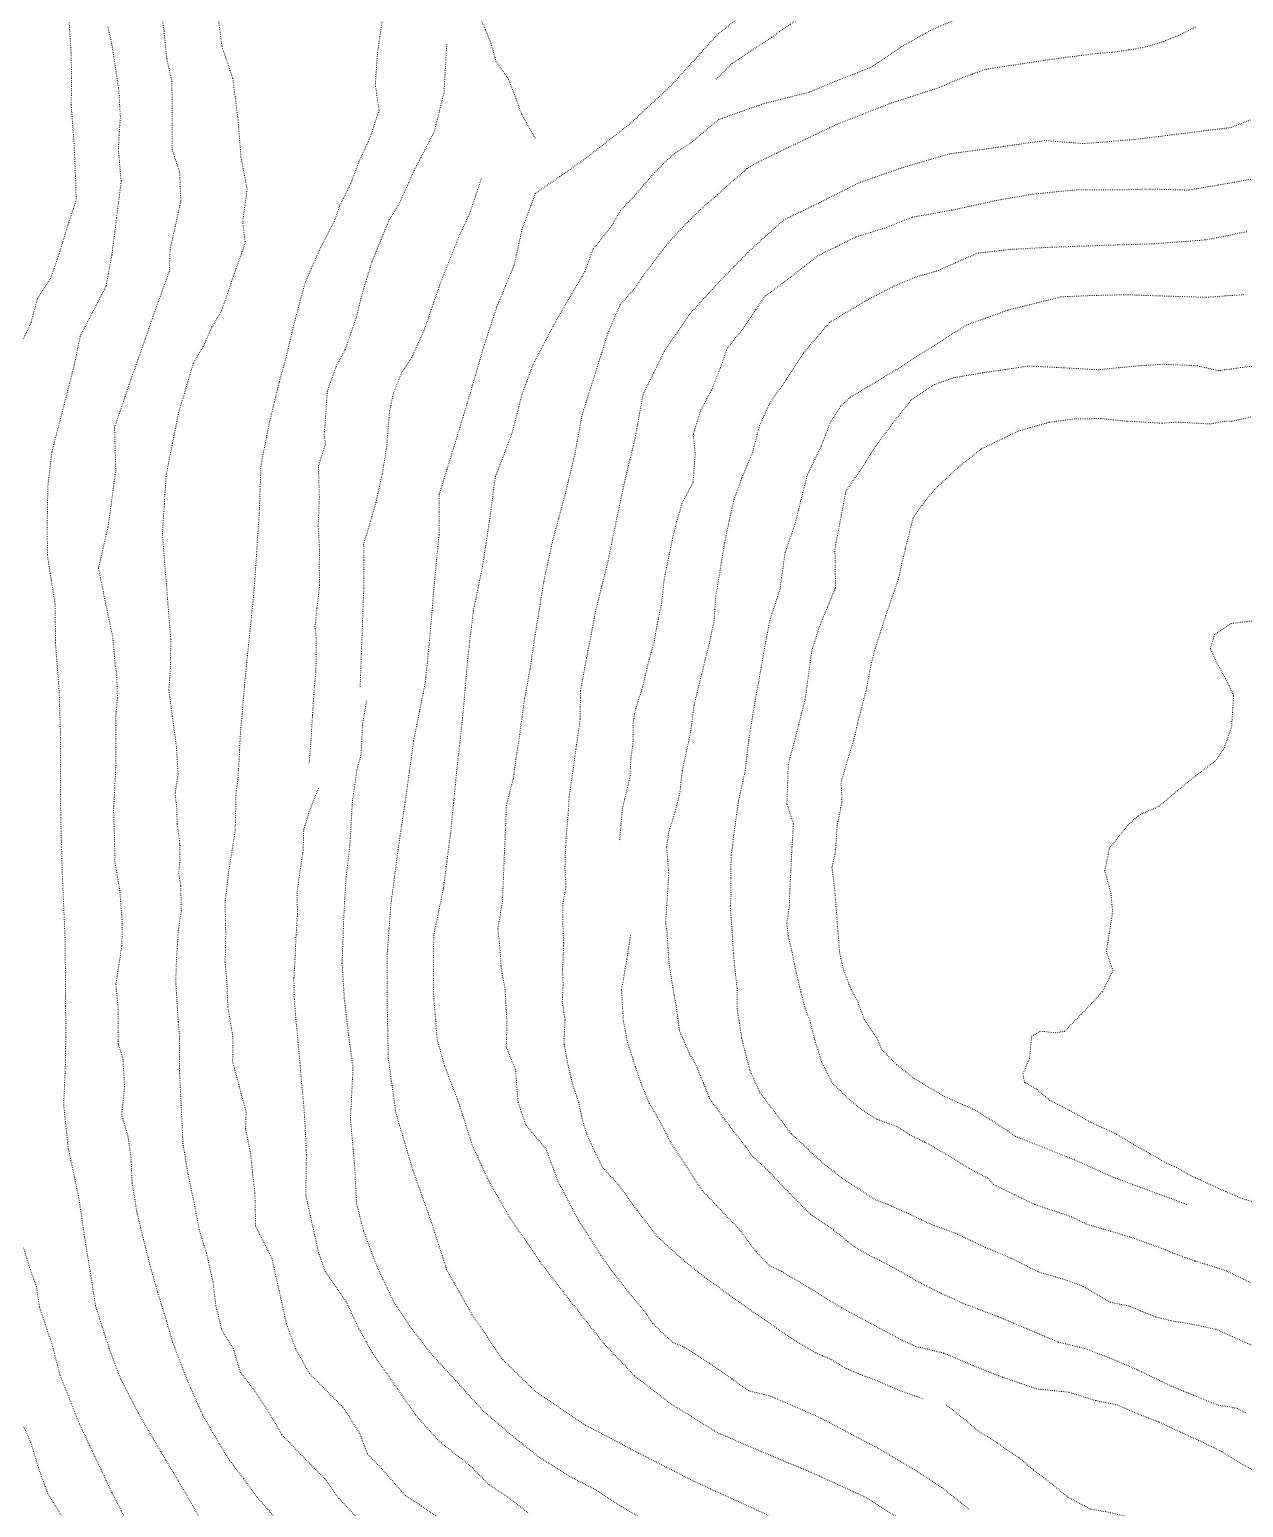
# Model space of a CAD drawing. Extents: x 682410 to 689460, y 7661803 to 7669124.
# Drawn here: x 685773.6 to 686009.6, y 7666321.9 to 7666609.2 of the extents above; entities that cross this region are included whole.
import ezdxf

# ---------------------------------------------------------------- set-up
doc = ezdxf.new("R2010")
doc.units = 0
doc.header["$MEASUREMENT"] = 0
doc.linetypes.add('DOT', pattern=[0.25, 0, -0.25])
doc.layers.add('02 TOE_Line', color=1, linetype='DOT', lineweight=20)

msp = doc.modelspace()

# ---------------------------------------------------------------- linework, layer by layer
at = {"layer": '02 TOE_Line'}
for points in [[(685938.4, 7666630.4, 3965.09), (685937, 7666625.86, 3964.97), (685934.62, 7666622.26, 3964.75), (685932.25, 7666618.83, 3964.42), (685929.26, 7666615.68, 3964.24), (685925.43, 7666612.81, 3963.98), (685921.46, 7666610.2, 3963.77), (685917.88, 7666607.74, 3963.43), (685914.04, 7666605.24, 3963.1), (685910.17, 7666602.6, 3962.72), (685906.97, 7666599.45, 3962.45)], [(685820.93, 7666320.39, 4010.46), (685817.77, 7666324, 4010.4), (685815.17, 7666327.55, 4010.49), (685812.47, 7666331.07, 4010.52), (685809.56, 7666335.85, 4010.58), (685807.25, 7666339.9, 4010.58), (685804.9, 7666345.15, 4010.75), (685803.19, 7666349.36, 4010.56), (685801.4, 7666354.06, 4010.55), (685800.21, 7666358.24, 4010.56), (685798.48, 7666363.79, 4010.68), (685797.27, 7666368.08, 4010.57), (685795.75, 7666373.99, 4010.54), (685794.46, 7666379.33, 4010.65), (685793.54, 7666385, 4010.65), (685793.33, 7666389.86, 4010.42), (685792.73, 7666394.14, 4010.38), (685791.52, 7666398.19, 4010.5), (685792.07, 7666403.72, 4010.49), (685791.74, 7666409.27, 4010.49), (685790.82, 7666412.09, 4010.52), (685790.83, 7666418.65, 4010.35), (685790.39, 7666423.63, 4010.37), (685791.54, 7666431.13, 4010.39), (685791.63, 7666435.47, 4010.41), (685791.15, 7666441.84, 4010.44), (685790.17, 7666447.55, 4010.47), (685790.13, 7666451.79, 4010.49), (685789.93, 7666457.36, 4010.51), (685790.33, 7666465.05, 4010.55), (685790.38, 7666469.68, 4010.57), (685790.35, 7666475.59, 4010.55), (685790.68, 7666479.37, 4010.54), (685790.52, 7666484.3, 4010.51), (685790.26, 7666485.51, 4010.51), (685789.78, 7666491.09, 4010.48), (685788.41, 7666497.54, 4010.45), (685786.99, 7666504.52, 4010.41), (685788.86, 7666512.59, 4010.37), (685789.35, 7666516.1, 4010.35), (685790.36, 7666523.5, 4010.38), (685790.12, 7666531.88, 4010.44), (685793.37, 7666541.41, 4010.51), (685796.09, 7666549.07, 4010.57), (685798.61, 7666556.28, 4010.59), (685800.78, 7666562.23, 4010.59), (685800.92, 7666566.43, 4010.59), (685803.01, 7666575.88, 4010.58), (685802.78, 7666581.52, 4010.58), (685801.29, 7666585.95, 4010.57), (685801.35, 7666593.11, 4010.62), (685801.25, 7666599.18, 4010.66), (685800.27, 7666603.53, 4010.7), (685799.75, 7666608.91, 4010.74), (685798.78, 7666615.61, 4010.8)], [(685914.66, 7666614.13, 3963.35), (685907.28, 7666608.21, 3962.84), (685902.85, 7666603.32, 3962.39), (685898.42, 7666598.43, 3961.93), (685894.34, 7666594.63, 3961.36), (685890.25, 7666590.84, 3960.79), (685885.8, 7666587.37, 3960.55), (685881.34, 7666583.9, 3960.3), (685876.64, 7666580.63, 3960.42), (685871.93, 7666577.36, 3960.55), (685869.35, 7666570.4, 3961.53), (685867.81, 7666563.41, 3960.94), (685866.12, 7666559.36, 3960.67), (685864.43, 7666555.3, 3960.41), (685863.05, 7666551.05, 3960.25), (685861.67, 7666546.81, 3960.08), (685860.49, 7666542.69, 3960.07), (685859.3, 7666538.58, 3960.05), (685857.77, 7666533.57, 3960.01), (685856.24, 7666528.56, 3959.96), (685854.74, 7666523.68, 3959.97), (685853.23, 7666518.81, 3959.97), (685853.2, 7666510.88, 3960.02), (685852.74, 7666506.18, 3959.99), (685852.29, 7666501.48, 3959.95), (685851.89, 7666496.68, 3959.96), (685851.49, 7666491.89, 3959.96), (685851.01, 7666487.07, 3960.03), (685850.53, 7666482.25, 3960.09), (685849.39, 7666476.57, 3960.11), (685848.25, 7666470.9, 3960.14), (685847.54, 7666465.65, 3960.1), (685846.82, 7666460.39, 3960.07), (685846.03, 7666455.09, 3959.99), (685845.23, 7666449.78, 3959.9), (685844.55, 7666444.55, 3959.89), (685843.86, 7666439.32, 3959.89), (685843.51, 7666434.56, 3959.87), (685843.15, 7666429.8, 3959.86), (685843.13, 7666424.86, 3959.84), (685843.12, 7666419.91, 3959.82), (685843.23, 7666414.56, 3959.85), (685843.34, 7666409.21, 3959.88), (685844.07, 7666403.92, 3959.86), (685844.81, 7666398.64, 3959.83), (685846.47, 7666393.05, 3959.85), (685848.13, 7666387.47, 3959.88), (685849.98, 7666382.28, 3959.84), (685851.82, 7666377.09, 3959.81), (685853.25, 7666372.62, 3959.94), (685854.68, 7666368.15, 3960.07), (685857.15, 7666363.79, 3959.96), (685859.61, 7666359.44, 3959.86), (685862.61, 7666355.01, 3960.03), (685865.62, 7666350.59, 3960.21), (685868.92, 7666347.42, 3960.17), (685872.22, 7666344.25, 3960.14), (685876.78, 7666341.18, 3960.05), (685881.33, 7666338.11, 3959.95), (685886.67, 7666335.3, 3960.01), (685892.01, 7666332.49, 3960.07), (685897.38, 7666329.75, 3960.1), (685902.76, 7666327.01, 3960.13), (685907.55, 7666324.82, 3960.15), (685912.34, 7666322.64, 3960.18), (685917.41, 7666320.3, 3960.02)], [(685871.88, 7666588.08, 3960.46), (685869.25, 7666592.81, 3964.13), (685868.01, 7666596.22, 3966.75), (685866.7, 7666599.53, 3969.31), (685864.3, 7666603.03, 3972.04), (685863.33, 7666606.47, 3974.68), (685862.22, 7666609.21, 3976.79), (685860.29, 7666613.54, 3980.15)], [(685772.41, 7666549.07, 4029.77), (685773.91, 7666552.36, 4029.76), (685775.14, 7666556.97, 4029.75), (685777.65, 7666560.77, 4029.74), (685779.36, 7666565.65, 4029.73), (685781.21, 7666571.73, 4029.71), (685782.67, 7666576.03, 4029.7), (685782.52, 7666580.73, 4029.69), (685782.26, 7666587.04, 4029.66), (685781.68, 7666594.59, 4029.93), (685781.78, 7666598.94, 4030.03), (685781.68, 7666604.65, 4030.18), (685781.22, 7666611.79, 4030.67)], [(685810.25, 7666611.76, 4000), (685810.99, 7666605.96, 3999.88), (685813.11, 7666599.74, 4000.27), (685814.15, 7666591.55, 4000.26), (685814.7, 7666584.33, 4000.14), (685815.9, 7666578.14, 4000.18), (685815.03, 7666571.9, 4000.22), (685815.53, 7666567.78, 4000.25), (685813.23, 7666561.27, 4000.3), (685810.92, 7666554.52, 4000.35), (685809.05, 7666551.41, 4000.36), (685807.54, 7666547.95, 4000.36), (685805.41, 7666544.26, 4000.37), (685804, 7666539.52, 4000.37), (685802.58, 7666534.78, 4000.32), (685801.38, 7666528.76, 4000.27), (685800.18, 7666522.74, 4000.22), (685799.8, 7666516.98, 4000.17), (685799.42, 7666511.23, 4000.12), (685799.96, 7666504.39, 4000.07), (685800.5, 7666497.55, 4000.07), (685801.05, 7666490.71, 4000.08), (685801, 7666485.48, 4000.08), (685800.68, 7666480.74, 4000.08), (685801.35, 7666475.73, 4000.12), (685802.15, 7666469.82, 4000.17), (685802.48, 7666464.49, 4000.2), (685801.91, 7666460.74, 4000.2), (685802.22, 7666457.74, 4000.19), (685802.3, 7666454.74, 4000.19), (685802.77, 7666451.34, 4000.18), (685802.85, 7666447.71, 4000.18), (685802.61, 7666445.26, 4000.17), (685802.99, 7666442.67, 4000.17), (685803.11, 7666437.91, 4000.16), (685802.51, 7666434.14, 4000.15), (685802.18, 7666428.86, 4000.15), (685802.02, 7666424.25, 4000.14), (685802.25, 7666420.29, 4000.11), (685802.52, 7666416.25, 4000.09), (685802.75, 7666413.56, 4000.07), (685802.74, 7666406.74, 4000.03), (685803.07, 7666400.1, 4000), (685803.42, 7666392.69, 4000.03), (685804.41, 7666386.69, 4000.09), (685805.67, 7666380.83, 4000.15), (685806.57, 7666375.89, 4000.2), (685808.01, 7666371.33, 4000.22), (685809.25, 7666365.75, 4000.2), (685809.82, 7666361.12, 4000.18), (685810.96, 7666356.43, 4000.16), (685813.18, 7666352.85, 4000.14), (685814.6, 7666348.14, 4000.12), (685817.21, 7666344.83, 4000.1), (685820.31, 7666340.1, 4000.08), (685822.66, 7666336.04, 4000.06), (685826.96, 7666331.56, 4000.04), (685831.06, 7666327.43, 4000.01), (685833.73, 7666323.69, 4000), (685837.46, 7666319.69, 3999.99)], [(685842.36, 7666612.44, 3990.88), (685841.22, 7666604.34, 3990.9), (685840.82, 7666598.53, 3991.08), (685841.55, 7666593.48, 3991.16), (685839.78, 7666588.19, 3991.12), (685837.63, 7666583.54, 3991.09), (685836.02, 7666579.24, 3991.05), (685833.87, 7666574.94, 3991.02), (685832.81, 7666571.89, 3991), (685829.94, 7666566.34, 3990.96), (685827.15, 7666559.96, 3990.91), (685825.29, 7666553.06, 3991.34), (685823.32, 7666544.91, 3991.36), (685822.15, 7666540.73, 3991.37), (685822.15, 7666540.73, 3991.38), (685821.18, 7666536.75, 3991.13), (685820.21, 7666532.77, 3990.88), (685819.4, 7666528.71, 3990.87), (685818.6, 7666524.64, 3990.85), (685818.42, 7666519.89, 3990.71), (685818.24, 7666515.14, 3990.57), (685817.74, 7666507.52, 3990.57), (685817.23, 7666499.9, 3990.57), (685816.66, 7666494.27, 3990.49), (685816.08, 7666488.65, 3990.41), (685815.51, 7666483.03, 3990.33), (685815.03, 7666477.44, 3990.37), (685814.55, 7666471.84, 3990.42), (685814.31, 7666466.68, 3990.5), (685814.11, 7666463.43, 3990.45), (685813.74, 7666461.06, 3990.44), (685813.58, 7666453.48, 3990.39), (685812.29, 7666445.51, 3990.34), (685811.62, 7666439.63, 3990.31), (685811.73, 7666433.32, 3990.27), (685811.63, 7666427.91, 3990.24), (685811.98, 7666423.61, 3990.22), (685812.14, 7666419.14, 3990.19), (685813.12, 7666413.54, 3990.21), (685813.08, 7666408.59, 3990.22), (685814.26, 7666404.14, 3990.23), (685815.71, 7666398.77, 3990.24), (685815.58, 7666395.56, 3990.25), (685816.5, 7666391.18, 3990.25), (685817.01, 7666386.43, 3990.25), (685817.41, 7666383.05, 3990.25), (685817.54, 7666376.6, 3990.28), (685820.73, 7666370.29, 3990.31), (685822.15, 7666363.88, 3990.33), (685823.58, 7666357.47, 3990.38), (685825.39, 7666352.64, 3990.42), (685828.01, 7666347.97, 3990.46), (685834.58, 7666341.33, 3990.44), (685837.76, 7666336.37, 3990.51), (685839.29, 7666332.32, 3990.54), (685842.23, 7666329.27, 3990.6), (685844.76, 7666326.38, 3990.64), (685846.71, 7666324.2, 3990.67), (685849.81, 7666322.17, 3990.73), (685852.9, 7666320.11, 3990.78)], [(685957.12, 7666612.72, 3950.4), (685948.73, 7666609.02, 3950.37), (685942.99, 7666605.82, 3950.26), (685937.21, 7666601.88, 3950.02), (685931.09, 7666599.5, 3950.02), (685925.06, 7666597.01, 3950.01), (685916.28, 7666594.81, 3950.31), (685907.61, 7666591.76, 3950.28), (685901.96, 7666587.03, 3950.27), (685898.44, 7666584.71, 3950.3), (685895.09, 7666581.42, 3950.29), (685891.46, 7666577.17, 3949.91), (685888.49, 7666574.03, 3950.21), (685886.82, 7666571.12, 3950.27), (685883.17, 7666566.55, 3950.01), (685881.55, 7666562.17, 3950.18), (685878.74, 7666557.4, 3950.24), (685875.38, 7666551.57, 3950.11), (685871.53, 7666544.2, 3950.18), (685869.35, 7666538.37, 3950.18), (685867.36, 7666530.6, 3950.16), (685864.16, 7666522.33, 3950.18), (685863.59, 7666518.05, 3950.13), (685863.02, 7666513.76, 3950.09), (685862.34, 7666509.33, 3950.07), (685861.66, 7666504.9, 3950.04), (685860.77, 7666500.52, 3950.08), (685859.88, 7666496.15, 3950.11), (685859.33, 7666491.56, 3950.12), (685858.79, 7666486.98, 3950.12), (685858.28, 7666481.12, 3950.09), (685857.78, 7666475.27, 3950.06), (685857.19, 7666469.94, 3950.04), (685856.59, 7666464.61, 3950.03), (685856.03, 7666458.82, 3950.05), (685855.46, 7666453.03, 3950.08), (685854.75, 7666447.62, 3950.15), (685854.05, 7666442.21, 3950.22), (685853.11, 7666437.67, 3950.24), (685852.17, 7666433.13, 3950.25), (685852.14, 7666427.55, 3950.28), (685852.11, 7666421.97, 3950.3), (685852.47, 7666417.47, 3950.3), (685852.84, 7666412.97, 3950.31), (685854.28, 7666407.75, 3950.26), (685857.16, 7666400.25, 3950.06), (685859.69, 7666392.25, 3949.97), (685862.94, 7666385.25, 3949.9), (685866.97, 7666378.25, 3949.95), (685872.78, 7666369.75, 3949.89), (685878.75, 7666362, 3949.71), (685885.28, 7666353.75, 3950), (685891.22, 7666347.5, 3949.85), (685898.38, 7666342, 3950.08), (685907.25, 7666336.5, 3950.02), (685915.94, 7666332.75, 3950.06), (685925.53, 7666328.75, 3950.02), (685935.94, 7666324, 3950.07), (685945.5, 7666318, 3950.04)], [(685788.84, 7666609.72, 4020.19), (685789.57, 7666606.5, 4020.15), (685790.23, 7666602.18, 4020.11), (685790.9, 7666597.86, 4020.07), (685791.26, 7666592.29, 4020.02), (685791.04, 7666589.36, 4020), (685790.87, 7666585.85, 4019.96), (685791.41, 7666579.68, 4019.91), (685790.51, 7666572.52, 4019.84), (685789.6, 7666565.36, 4019.86), (685788.46, 7666559.31, 4019.88), (685783.43, 7666549.6, 4019.92), (685782.26, 7666543.84, 4019.98), (685777.92, 7666527.05, 4020.03), (685777.16, 7666520.49, 4020.05), (685777.03, 7666513.18, 4020.07), (685777.07, 7666506.98, 4020.06), (685777.82, 7666502.21, 4020.05), (685778.57, 7666497.43, 4020.04), (685778.64, 7666489.9, 4020.03), (685778.99, 7666485.36, 4020.03), (685779.34, 7666480.81, 4020.02), (685779.48, 7666476.59, 4020.01), (685779.62, 7666472.36, 4020.01), (685779.61, 7666464.7, 4020.03), (685779.63, 7666460.58, 4020.04), (685779.65, 7666456.46, 4020.04), (685779.81, 7666450.57, 4020.05), (685779.98, 7666444.67, 4020.07), (685780.25, 7666438.36, 4020.38), (685780.52, 7666432.05, 4020.34), (685780.56, 7666426.71, 4020.32), (685780.59, 7666421.38, 4020.29), (685780.63, 7666416.05, 4020.26), (685780.62, 7666411.94, 4020.24), (685780.55, 7666407.72, 4020.22), (685780.24, 7666400.14, 4020.18), (685780.67, 7666395.98, 4020.22), (685781.1, 7666391.82, 4020.26), (685782.12, 7666387.06, 4020.31), (685783.14, 7666382.3, 4020.35), (685784.31, 7666374.48, 4020.43), (685785.37, 7666367.79, 4020.5), (685786.43, 7666361.11, 4020.56), (685787.74, 7666357, 4020.63), (685789.05, 7666352.88, 4020.65), (685791.31, 7666346.9, 4020.66), (685794.73, 7666340.28, 4020.68), (685797.66, 7666335.25, 4020.7), (685800.12, 7666331.1, 4020.71), (685802.58, 7666326.96, 4020.69), (685804.88, 7666323, 4020.66), (685807.18, 7666319.05, 4020.63)], [(685956.21, 7666321.58, 3939.97), (685950.94, 7666325.82, 3940.16), (685945.64, 7666329.24, 3940.06), (685938.51, 7666333.48, 3939.95), (685935.98, 7666334.77, 3939.8), (685927.39, 7666339.3, 3940.29), (685920.97, 7666342.14, 3939.89), (685917.62, 7666343.57, 3940.01), (685913.39, 7666344.63, 3940.2), (685910.15, 7666346.93, 3940.11), (685905.8, 7666349.94, 3940.13), (685900.87, 7666353.11, 3940.15), (685898.65, 7666353.99, 3940.19), (685894.75, 7666357.67, 3940.21), (685893.49, 7666359.64, 3940), (685890.61, 7666363.07, 3939.82), (685886.74, 7666367.98, 3939.89), (685884.68, 7666370.92, 3939.96), (685880.27, 7666377.83, 3940.05), (685876.33, 7666385.33, 3940.12), (685874.04, 7666391.55, 3940.23), (685870.09, 7666396.26, 3940.26), (685868.57, 7666400.67, 3940.22), (685868.09, 7666406.97, 3940.47), (685866.28, 7666411.43, 3940.44), (685866.41, 7666416.29, 3940.18), (685866.05, 7666422.56, 3940.33), (685865.24, 7666427.22, 3940.37), (685865.18, 7666429.05, 3940.12), (685864.66, 7666434.41, 3940.3), (685865.53, 7666439.73, 3940.23), (685865.88, 7666448.22, 3940.19), (685866.13, 7666453.79, 3940.34), (685866.29, 7666458.36, 3940.32), (685867.66, 7666463.65, 3940.26), (685868.05, 7666466.57, 3940.22), (685868.9, 7666472.24, 3940.35), (685869.86, 7666479.3, 3940.27), (685870.91, 7666484.93, 3940.23), (685871.72, 7666490.54, 3940.28), (685872.67, 7666496.36, 3940.25), (685873.62, 7666502.18, 3940.23), (685875.19, 7666509.46, 3939.88), (685876.48, 7666514.26, 3939.92), (685877.77, 7666519.06, 3939.95), (685879.61, 7666526.67, 3940.17), (685880.94, 7666533.99, 3939.88), (685882.18, 7666537.98, 3939.91), (685883.43, 7666541.96, 3939.94), (685884.72, 7666546.06, 3939.97), (685886.01, 7666550.15, 3940), (685888.44, 7666555.74, 3940), (685891.44, 7666559.14, 3940.08), (685893.17, 7666561.75, 3940.06), (685895.29, 7666564.55, 3939.96), (685897.22, 7666567.07, 3939.9), (685899.26, 7666569.42, 3939.89), (685901.76, 7666571.98, 3939.88), (685904.03, 7666574.24, 3939.88), (685907.33, 7666577.11, 3939.87), (685909.05, 7666578.7, 3939.86), (685911.72, 7666580.94, 3939.86), (685913.08, 7666582.21, 3939.85), (685915.26, 7666583.47, 3939.84), (685918.89, 7666585.23, 3939.84), (685922.51, 7666586.98, 3939.89), (685926.55, 7666588.9, 3939.96), (685930.59, 7666590.81, 3940.02), (685935.71, 7666592.82, 3940.11), (685940.83, 7666594.83, 3940.19), (685945.48, 7666596.33, 3940.18), (685950.13, 7666597.83, 3940.13), (685954.89, 7666599.84, 3940.07), (685959.64, 7666601.53, 3940.02), (685965.89, 7666602.47, 3939.99), (685972.14, 7666603.4, 3940), (685976.32, 7666603.97, 3940.01), (685981.42, 7666604.62, 3940.02), (685984.09, 7666604.8, 3939.88), (685987.47, 7666605.29, 3939.85), (685990.88, 7666605.92, 3939.81), (685994.08, 7666606.9, 3939.83), (685997.03, 7666608.1, 3939.93), (686000.34, 7666609.76, 3940.08)], [(685827.97, 7666466.67, 3979.85), (685828.31, 7666470.95, 3979.77), (685828.62, 7666476.06, 3979.82), (685828.9, 7666480.62, 3979.81), (685829.28, 7666484.54, 3979.82), (685829.32, 7666491.01, 3979.82), (685829.08, 7666493.16, 3980.06), (685829.49, 7666496.9, 3980.23), (685829.99, 7666501.23, 3980.14), (685829.91, 7666504.82, 3980.35), (685829.99, 7666507.68, 3980.32), (685829.72, 7666512.9, 3981.04), (685829.94, 7666518.38, 3981.01), (685829.74, 7666524.39, 3981.03), (685831.12, 7666528.61, 3981.02), (685830.89, 7666530.38, 3981.02), (685831.49, 7666538.92, 3981.01), (685833.2, 7666543.72, 3981), (685834.95, 7666546.98, 3980.99), (685837.21, 7666553.49, 3980.98), (685838.17, 7666557.56, 3980.99), (685840.16, 7666564.09, 3981.03), (685841.4, 7666567.07, 3981.09), (685843.53, 7666572.29, 3981.01), (685845.42, 7666575.28, 3980.99), (685848.37, 7666581.81, 3980.79), (685852.26, 7666589.31, 3980.65), (685854.18, 7666597.02, 3980.76), (685854.44, 7666601.66, 3980.79), (685854.7, 7666606.3, 3980.82)], [(685947.34, 7666343.03, 3930.77), (685943.4, 7666344.42, 3930.74), (685941.04, 7666345.38, 3930.72), (685937.89, 7666346.77, 3930.7), (685935.11, 7666347.76, 3930.68), (685932.34, 7666348.94, 3930.66), (685929.42, 7666350.67, 3930.65), (685926.33, 7666352.01, 3930.62), (685922.39, 7666354.38, 3930.62), (685918.8, 7666356.8, 3930.44), (685914.3, 7666359.9, 3930.38), (685909.16, 7666363.56, 3930.29), (685904.83, 7666366.71, 3930.16), (685900.45, 7666370.18, 3930.13), (685895.63, 7666374.59, 3930.17), (685891.71, 7666379.68, 3930.24), (685888.06, 7666384.7, 3930.2), (685884.99, 7666388.02, 3930.38), (685883.5, 7666391.09, 3930.41), (685881.91, 7666394.49, 3930.38), (685881.04, 7666397.45, 3930.3), (685880.36, 7666400.7, 3930.4), (685879.21, 7666404.05, 3930.44), (685878.24, 7666408.09, 3930.56), (685877.5, 7666412, 3930.49), (685877.7, 7666416.69, 3930.51), (685877.16, 7666420.23, 3930.56), (685877.33, 7666423.5, 3930.54), (685877.2, 7666426.37, 3930.52), (685877.34, 7666428.74, 3930.53), (685877.44, 7666431.69, 3930.57), (685877.3, 7666434.77, 3930.72), (685877.25, 7666436.81, 3930.83), (685877.27, 7666439.31, 3930.97), (685877.87, 7666442.54, 3930.93), (685877.68, 7666446.11, 3930.9), (685877.76, 7666449.1, 3930.85), (685877.95, 7666452.83, 3930.75), (685878.27, 7666456.02, 3930.66), (685878.5, 7666460.05, 3930.55), (685879.22, 7666465.04, 3930.42), (685879.84, 7666469.51, 3930.43), (685880.66, 7666475.2, 3930.44), (685880.69, 7666480.69, 3930.48), (685881.89, 7666487.1, 3930.18), (685882.83, 7666491.93, 3930.15), (685883.77, 7666496.76, 3930.12), (685884.89, 7666501.2, 3930.07), (685886.01, 7666505.63, 3930.02), (685886.86, 7666509.77, 3929.87), (685887.7, 7666513.9, 3929.73), (685888.5, 7666517.63, 3929.68), (685889.3, 7666521.37, 3929.62), (685890.32, 7666525.64, 3929.55), (685891.35, 7666529.91, 3929.48), (685892.11, 7666534.11, 3929.56), (685892.86, 7666538.3, 3929.64), (685894.95, 7666542.51, 3929.58), (685897.03, 7666546.73, 3929.51), (685899.54, 7666550.37, 3929.48), (685902.04, 7666554.01, 3929.46), (685904.86, 7666557.1, 3929.43), (685907.68, 7666560.19, 3929.4), (685910.5, 7666563.08, 3929.41), (685913.31, 7666565.97, 3929.43), (685916.77, 7666569.09, 3929.44), (685920.23, 7666572.22, 3929.46), (685924.05, 7666574.06, 3929.5), (685927.87, 7666575.91, 3929.55), (685931.33, 7666577.66, 3929.54), (685934.78, 7666579.42, 3929.54), (685939.17, 7666580.94, 3929.62), (685943.55, 7666582.45, 3929.7), (685947.96, 7666583.75, 3929.74), (685952.38, 7666585.05, 3929.78), (685957.15, 7666585.69, 3929.64), (685961.93, 7666586.33, 3929.49), (685966.42, 7666586.99, 3929.41), (685970.91, 7666587.64, 3929.32), (685974.75, 7666587.34, 3929.36), (685978.59, 7666587.05, 3929.39), (685983.54, 7666587.45, 3929.38), (685988.5, 7666587.85, 3929.36), (685993.05, 7666588.42, 3929.31), (685997.6, 7666588.99, 3929.26), (686002.42, 7666589.59, 3929.28), (686007.24, 7666590.18, 3929.3), (686011.09, 7666591.73, 3929.36)], [(685837.87, 7666481.45, 3970.09), (685838.1, 7666487.87, 3970.12), (685838.34, 7666494.28, 3970.16), (685838.58, 7666500.69, 3970.2), (685838.59, 7666506.17, 3969.68), (685838.55, 7666509.14, 3969.68), (685840.93, 7666517.26, 3969.66), (685842.18, 7666522.97, 3969.68), (685843, 7666527.84, 3969.65), (685843.6, 7666535.07, 3969.63), (685844.33, 7666538.52, 3969.66), (685845.92, 7666542.45, 3969.62), (685847.91, 7666545.48, 3969.62), (685850.33, 7666550.79, 3969.61), (685851.9, 7666555.38, 3969.55), (685853.48, 7666559.97, 3969.48), (685855.29, 7666564.5, 3969.29), (685857.09, 7666569.03, 3969.1), (685859.29, 7666573.81, 3968.51), (685860.38, 7666577.09, 3968.22), (685861.47, 7666580.37, 3967.92)], [(686012.05, 7666580.29, 3920.29), (686004.65, 7666578.99, 3920.38), (685998.89, 7666578.01, 3920.34), (685991.44, 7666578.2, 3920.32), (685984.88, 7666578.04, 3920.35), (685977.47, 7666578.09, 3920.22), (685968.54, 7666577.22, 3920.21), (685961.22, 7666575.92, 3920.13), (685952.9, 7666574.1, 3920.19), (685945.09, 7666572.71, 3920.21), (685939.81, 7666570.61, 3920.13), (685934.23, 7666568.9, 3920.12), (685930.32, 7666566.94, 3920.22), (685926.87, 7666565.25, 3920.2), (685924.3, 7666563.23, 3920.19), (685919.9, 7666559.83, 3920.17), (685916.64, 7666557.44, 3920.15), (685914.75, 7666554.73, 3920.22), (685912.02, 7666550.73, 3920.3), (685909.21, 7666547.2, 3920.18), (685907.89, 7666543.42, 3920.33), (685906.17, 7666539.09, 3920.29), (685904.02, 7666535.08, 3920.15), (685902.64, 7666530.54, 3920.15), (685903.02, 7666526.73, 3920.34), (685902.59, 7666521.19, 3920.19), (685900.41, 7666517.05, 3920.23), (685899.44, 7666513.65, 3920.22), (685898.6, 7666510.29, 3920.11), (685897.8, 7666506.42, 3920.27), (685896.96, 7666502.2, 3920.26), (685896.48, 7666497.65, 3920.33), (685895.68, 7666493.95, 3920.5), (685895.03, 7666490.18, 3920.49), (685893.78, 7666485.73, 3920.44), (685892.77, 7666481.34, 3920.31), (685891.47, 7666477.29, 3920.36), (685891.18, 7666476.04, 3920.39), (685890.95, 7666474.69, 3920.39), (685890.96, 7666470.86, 3920.32), (685890.49, 7666467.42, 3920.3), (685890.33, 7666463.98, 3920.44), (685889.6, 7666460.88, 3920.61), (685888.87, 7666457.78, 3920.77), (685888.58, 7666454.6, 3920.8), (685888.3, 7666451.43, 3920.83)], [(686010.24, 7666569.9, 3910.32), (686002.14, 7666568.32, 3910.23), (685991.79, 7666567.55, 3910.23), (685981.98, 7666567.26, 3910.39), (685971.45, 7666566.87, 3910.55), (685964.38, 7666566.49, 3910.79), (685957.81, 7666565.74, 3910.95), (685950.32, 7666562.41, 3910.08), (685945.97, 7666561.13, 3910.05), (685941.71, 7666559.37, 3910.04), (685936.22, 7666556.51, 3910.04), (685929.15, 7666552.31, 3910.25), (685924.05, 7666546.33, 3910.24), (685920.76, 7666541.26, 3910.27), (685917.45, 7666536.48, 3910.33), (685915.52, 7666532.24, 3910.31), (685914.19, 7666527.09, 3910.35), (685912.03, 7666521.93, 3910.22), (685910.54, 7666517.85, 3910.18), (685909.6, 7666513.67, 3910.27), (685908.74, 7666509.42, 3910.24), (685908.07, 7666505.49, 3910.21), (685907, 7666498.96, 3910.26), (685906.69, 7666494.38, 3910.13), (685905.76, 7666489.94, 3910.08), (685904.06, 7666483.13, 3910.02), (685902.79, 7666477.88, 3910.04), (685902.11, 7666472.66, 3910.08), (685901.26, 7666468.62, 3909.84), (685900.46, 7666464.98, 3909.85), (685900.01, 7666460.72, 3909.86), (685898.96, 7666456.63, 3909.86), (685897.88, 7666453.28, 3909.87), (685897.45, 7666450.32, 3909.87), (685897.86, 7666445.17, 3909.88), (685897.56, 7666440.37, 3909.88), (685897.26, 7666435.57, 3909.89), (685897.53, 7666433.63, 3909.89), (685897.73, 7666430.56, 3909.89), (685897.92, 7666427.68, 3909.89), (685898.31, 7666425.13, 3909.89), (685898.9, 7666421.54, 3909.89), (685899.36, 7666419.12, 3909.9), (685899.95, 7666414.55, 3909.87), (685900.8, 7666412.65, 3909.86), (685901.99, 7666409.92, 3909.84), (685903.05, 7666408.17, 3909.82), (685904.61, 7666404.45, 3909.88), (685905.79, 7666401.48, 3909.87), (685908.76, 7666397.27, 3909.83), (685912.72, 7666392.19, 3910.01), (685914.33, 7666389.99, 3910), (685917, 7666387.58, 3909.98), (685921.41, 7666382.94, 3910.13), (685925.45, 7666378.89, 3909.81), (685929.89, 7666375.9, 3909.82), (685932.8, 7666373.53, 3909.83), (685933.87, 7666372.68, 3909.83), (685936.24, 7666371.23, 3909.82), (685938.87, 7666369.95, 3909.82), (685942.15, 7666368.22, 3909.81), (685946.65, 7666365.62, 3909.8), (685950.81, 7666363.55, 3909.79), (685955.19, 7666361.56, 3909.78), (685961.93, 7666359, 3909.95), (685967.64, 7666356.59, 3910.03), (685973.59, 7666354.07, 3910.28), (685978.94, 7666352.77, 3910.18), (685985.18, 7666350.33, 3910.21), (685989.09, 7666348.62, 3910.24), (685992.29, 7666347.08, 3910.25), (685995.63, 7666345.48, 3910.27), (686000.13, 7666343.64, 3910.27), (686004.72, 7666341.82, 3910.27), (686008.4, 7666341.2, 3910.24), (686010.25, 7666340.17, 3910.24)], [(686009.62, 7666557.69, 3900.41), (686005.98, 7666557.43, 3900.47), (686002.34, 7666557.17, 3900.53), (685992.97, 7666557.46, 3900.42), (685986.66, 7666557.67, 3900.61), (685979.62, 7666557.5, 3900.55), (685974.15, 7666557.26, 3900.77), (685963.77, 7666554.67, 3901.17), (685955.79, 7666551.8, 3900.99), (685947.56, 7666546.59, 3900.78), (685942.9, 7666543.58, 3900.66), (685933.12, 7666537.72, 3900.42), (685931.22, 7666535.94, 3900.36), (685929.2, 7666532.64, 3900.28), (685927.51, 7666528.22, 3900.29), (685924.83, 7666522.66, 3900.3), (685923.51, 7666517.54, 3900.31), (685922.4, 7666513.01, 3900.32), (685920.49, 7666507.61, 3900.33), (685919.48, 7666500.39, 3900.35), (685917.44, 7666494.11, 3900.36), (685916.31, 7666488, 3900.38), (685915.35, 7666482.42, 3900.39), (685914.51, 7666477.87, 3900.4), (685913.42, 7666471.14, 3900.41), (685912.72, 7666465.13, 3900.43), (685911.4, 7666459.12, 3899.79), (685910.52, 7666452.87, 3899.85), (685910.3, 7666450.68, 3899.68), (685909.99, 7666448.71, 3900.1), (685909.92, 7666444.31, 3899.84), (685909.97, 7666441.07, 3899.91), (685909.83, 7666438.76, 3899.99), (685910.17, 7666434.08, 3899.95), (685910.44, 7666429.7, 3899.95), (685910.78, 7666426.13, 3900.14), (685911.15, 7666422.81, 3900.29), (685911.14, 7666418.98, 3900.52), (685911.61, 7666416.04, 3900.47), (685912.03, 7666413.16, 3900.49), (685913.63, 7666406.92, 3900.73), (685915.6, 7666402.53, 3900.89), (685918.64, 7666398.56, 3900.9), (685921.68, 7666394.58, 3900.92), (685924.74, 7666391.73, 3900.91), (685927.81, 7666388.87, 3900.89), (685931.59, 7666385.94, 3900.94), (685934.52, 7666384.02, 3900.95), (685937.99, 7666381.75, 3900.96), (685940.5, 7666380.8, 3900.32), (685944.12, 7666379.19, 3900.17), (685948.83, 7666376.97, 3900.02), (685953.65, 7666375.21, 3900.11), (685959.45, 7666372.46, 3899.97), (685964.47, 7666370.37, 3900.08), (685969.65, 7666367.74, 3900.1), (685975.03, 7666366.17, 3899.8), (685978.5, 7666364.86, 3899.74), (685983.73, 7666361.8, 3899.88), (685987.26, 7666361.09, 3899.69), (685992.6, 7666358.94, 3899.91), (685995.58, 7666358.21, 3900.01), (685999.03, 7666357.64, 3899.68), (686004.23, 7666356.57, 3899.62), (686008.11, 7666354.84, 3899.84), (686011.72, 7666353.24, 3899.84)], [(686010.91, 7666365.63, 3889.79), (686006.34, 7666367.91, 3889.8), (686000.12, 7666369.85, 3889.81), (685995.53, 7666371.52, 3889.82), (685994.41, 7666372.02, 3889.82), (685987.82, 7666374.42, 3889.83), (685979.01, 7666377.02, 3889.85), (685976.2, 7666378.41, 3889.86), (685969.03, 7666380.82, 3889.87), (685965.13, 7666382.68, 3889.88), (685960.98, 7666384.72, 3889.88), (685960.15, 7666385.8, 3889.91), (685956.14, 7666387.88, 3890.12), (685952.92, 7666389.92, 3890.09), (685947.6, 7666392.98, 3890.16), (685944.67, 7666394.36, 3890.25), (685942.5, 7666395.86, 3890.08), (685938.34, 7666397.4, 3890.31), (685935.15, 7666399.39, 3890.29), (685932.49, 7666401.67, 3890.26), (685929.73, 7666404.34, 3890.36), (685927.56, 7666408.56, 3890.35), (685926.23, 7666412.96, 3890.41), (685925.42, 7666416.16, 3890.33), (685924.38, 7666418.96, 3890.35), (685923.53, 7666422.19, 3890.38), (685922.63, 7666425.97, 3890.31), (685921.77, 7666430.21, 3890.27), (685921.05, 7666433.01, 3890.21), (685920.81, 7666435.69, 3890.01), (685921.34, 7666438.82, 3889.97), (685921.38, 7666441.51, 3889.98), (685921.61, 7666445.68, 3890.25), (685921.83, 7666450.4, 3890.21), (685922.11, 7666454.84, 3890.55), (685920.84, 7666458.66, 3890.52), (685921.09, 7666466.32, 3890.51), (685922.43, 7666471.37, 3890.5), (685923.4, 7666475.13, 3890.49), (685924.36, 7666478.9, 3890.49), (685925.03, 7666483.71, 3890.48), (685925.69, 7666488.52, 3890.48), (685927.18, 7666493.19, 3890.47), (685928.73, 7666496.95, 3890.46), (685930.28, 7666500.71, 3890.46), (685930.23, 7666504.57, 3890.45), (685930.17, 7666508.42, 3890.45), (685931.12, 7666513.26, 3890.44), (685932.31, 7666519.5, 3890.43), (685936.15, 7666525.14, 3890.42), (685937.79, 7666527.81, 3890.42), (685941.36, 7666532.63, 3890.41), (685945.05, 7666537.27, 3890.4), (685949.58, 7666540.22, 3890.39), (685953.28, 7666541.55, 3890.39), (685959.55, 7666542.59, 3890.38), (685963.75, 7666543.2, 3890.37), (685967.95, 7666543.82, 3890.37), (685974.69, 7666543.46, 3890.36), (685981.43, 7666543.09, 3890.35), (685985.37, 7666543.48, 3890.34), (685989.31, 7666543.87, 3890.34), (685993.87, 7666544.16, 3890.33), (686000.66, 7666543.85, 3890.32), (686004.81, 7666542.9, 3890.61), (686008.99, 7666543.51, 3890.34), (686015.32, 7666544.17, 3890.36)], [(685998.57, 7666380.83, 3880.12), (685984.12, 7666386.17, 3880.02), (685976.79, 7666389.49, 3879.76), (685965.3, 7666394.04, 3879.82), (685963.8, 7666395.12, 3879.9), (685957.58, 7666399.09, 3879.79), (685951.15, 7666401.97, 3879.93), (685945.59, 7666405.3, 3879.98), (685942.14, 7666408.02, 3879.91), (685939.22, 7666410.98, 3879.94), (685938.43, 7666412.91, 3879.94), (685935.9, 7666416.71, 3879.94), (685934.56, 7666420.36, 3879.95), (685933.34, 7666422.57, 3879.95), (685931.9, 7666426.21, 3879.96), (685931.1, 7666429.66, 3879.96), (685930.76, 7666434.05, 3879.97), (685930.38, 7666438.73, 3879.97), (685930.09, 7666442.49, 3879.98), (685929.6, 7666446.4, 3879.98), (685930.28, 7666449.49, 3879.99), (685930.61, 7666454.52, 3879.99), (685931.55, 7666459.13, 3880), (685931.38, 7666462.98, 3880), (685934.01, 7666471.8, 3880.01), (685934.73, 7666475.03, 3880.05), (685936.22, 7666480.66, 3880.1), (685937.27, 7666486.13, 3880.15), (685938, 7666488.97, 3880.18), (685939.74, 7666494.28, 3880.23), (685940.83, 7666497.56, 3880.26), (685942.48, 7666502.29, 3880.3), (685943.86, 7666508.28, 3880.36), (685945.39, 7666514.35, 3880.42), (685947.11, 7666516.76, 3880.44), (685949.56, 7666519.83, 3880.48), (685952.14, 7666522.22, 3880.51), (685954.65, 7666524.53, 3880.54), (685958.63, 7666527.7, 3880.59), (685965.87, 7666531.18, 3880.66), (685971.83, 7666532.87, 3880.59), (685976.81, 7666533.55, 3880.54), (685981.86, 7666533.59, 3880.48), (685986.95, 7666533.09, 3880.43), (685993.82, 7666532.7, 3880.35), (685996.91, 7666532.91, 3880.32), (686003.04, 7666532.54, 3880.25), (686005.84, 7666533.06, 3880.22), (686007.5, 7666533.11, 3880.2), (686010.95, 7666533.87, 3880.21)], [(686013.6, 7666380.72, 3878.78), (686009.47, 7666381.94, 3878.7), (686006.12, 7666383.32, 3878.53), (686002.55, 7666384.97, 3878.26), (685999.07, 7666386.55, 3877.97), (685996.61, 7666388.01, 3877.75), (685994.62, 7666388.87, 3877.8), (685991.38, 7666390.7, 3877.2), (685988.56, 7666392.3, 3877), (685984.59, 7666394.66, 3876.55), (685980.16, 7666396.68, 3875.99), (685975.7, 7666399.16, 3875.82), (685971.95, 7666401.06, 3875.33), (685969.39, 7666403.22, 3875.31), (685967.04, 7666404.56, 3875.17), (685966.73, 7666406.28, 3874.92), (685968, 7666409.13, 3874.74), (685968.42, 7666413.53, 3874.85), (685970.19, 7666414.52, 3874.99), (685973.02, 7666414.17, 3875.04), (685974.81, 7666414.48, 3875.24), (685978.09, 7666417.84, 3875.27), (685980.15, 7666420.02, 3875.38), (685982.21, 7666422.21, 3875.48), (685984.22, 7666426.3, 3875.42), (685982.95, 7666429.98, 3875.25), (685983.78, 7666435.28, 3875.01), (685984.15, 7666437.7, 3875.09), (685983.86, 7666441.23, 3874.51), (685982.65, 7666445.71, 3874.27), (685983.54, 7666450.08, 3874.24), (685987.19, 7666454.63, 3874.6), (685989.22, 7666456.46, 3874.23), (685993.18, 7666458.23, 3874.38), (685996.73, 7666461.24, 3874.11), (686000.33, 7666464.17, 3873.9), (686004.13, 7666467.02, 3873.93), (686005.75, 7666469.29, 3873.54), (686007.29, 7666473.6, 3872.91), (686007.49, 7666476.69, 3872.68), (686007.69, 7666479.78, 3872.46), (686006.11, 7666483.07, 3872.24), (686004.45, 7666486.05, 3871.86), (686003.16, 7666488.85, 3871.74), (686003.95, 7666491.56, 3871.4), (686007.28, 7666493.79, 3871.14), (686012.89, 7666494.42, 3870.96)], [(685893.93, 7666319.01, 3970.04), (685888.59, 7666322.14, 3970.2), (685883.58, 7666325.39, 3970.21), (685878.94, 7666327.79, 3970.04), (685872.73, 7666331.64, 3969.9), (685868, 7666335.37, 3969.8), (685861.72, 7666340.74, 3969.82), (685856.48, 7666346.55, 3970.03), (685851.48, 7666352, 3970.15), (685847.94, 7666356.66, 3970.27), (685844.44, 7666361.77, 3970.16), (685841.18, 7666368.67, 3970.17), (685838.52, 7666375.71, 3970.17), (685837.15, 7666381.06, 3970.14), (685836.8, 7666388.31, 3969.64), (685835.99, 7666397.36, 3969.9), (685836.48, 7666407.37, 3969.92), (685835.6, 7666413.89, 3969.99), (685834.78, 7666420.96, 3969.97), (685834.36, 7666427.77, 3969.76), (685834.69, 7666436.88, 3969.76), (685835.11, 7666444.22, 3969.77), (685835.89, 7666450.85, 3969.79), (685836.35, 7666458.94, 3969.82), (685837.23, 7666465.31, 3969.8), (685838.06, 7666468.31, 3969.71), (685838.32, 7666474.15, 3969.53), (685839.12, 7666478.71, 3969.29)], [(685870.47, 7666320.93, 3980.23), (685866.88, 7666323.72, 3980.23), (685862.89, 7666326.36, 3980.22), (685859.22, 7666330.07, 3980.22), (685853.21, 7666334.79, 3980.21), (685848.63, 7666339.92, 3980.21), (685845.1, 7666345.01, 3980.16), (685840.23, 7666352, 3980.07), (685837.6, 7666356.72, 3980.01), (685835.12, 7666362, 3979.95), (685832.55, 7666365.71, 3979.9), (685831.11, 7666367.75, 3979.87), (685829.78, 7666371.45, 3979.83), (685827.29, 7666382.65, 3979.78), (685827.43, 7666390.48, 3979.79), (685827.25, 7666394.45, 3979.79), (685826.93, 7666400.04, 3979.79), (685826.49, 7666404.31, 3979.8), (685826.17, 7666408.43, 3979.8), (685825.79, 7666412.55, 3979.8), (685825.39, 7666416.78, 3979.8), (685825.07, 7666420.88, 3979.82), (685824.99, 7666424.88, 3979.85), (685825.23, 7666429.16, 3979.87), (685825.42, 7666433.25, 3979.9), (685825.69, 7666437.33, 3979.92), (685825.6, 7666441.59, 3979.95), (685826.79, 7666449.74, 3979.86), (685826.9, 7666453.77, 3979.77), (685828.15, 7666457.73, 3979.67), (685829.76, 7666461.67, 3979.58)], [(686011.25, 7666329.3, 3919.89), (686009.11, 7666330.46, 3919.48), (686005.32, 7666332.78, 3919.67), (686001.23, 7666334.81, 3919.61), (685997.16, 7666336.65, 3919.59), (685993.14, 7666338.54, 3919.48), (685989.08, 7666340.09, 3919.64), (685985.16, 7666341.83, 3919.6), (685980.87, 7666342.7, 3919.69), (685975.68, 7666344.31, 3919.48), (685969.42, 7666344.97, 3919.76), (685961.98, 7666347.51, 3919.94), (685956.91, 7666349.56, 3919.97), (685951.29, 7666351.94, 3920.12), (685945.88, 7666353.22, 3920.22), (685943.23, 7666354.43, 3920.06), (685937.1, 7666357.7, 3920.29), (685931.49, 7666360.71, 3920.36), (685925.03, 7666364.7, 3920.12), (685919.81, 7666367.79, 3919.99), (685917.37, 7666368.99, 3920.39), (685914.88, 7666371.59, 3920.07), (685911.54, 7666376.01, 3920.12), (685907.08, 7666380.69, 3920.01), (685904.34, 7666383.54, 3919.97), (685901.42, 7666388.03, 3920.06), (685898.16, 7666393.02, 3920.19), (685896.12, 7666397.05, 3920.07), (685894.06, 7666400.49, 3920.29), (685892.68, 7666403.83, 3920.26), (685891.38, 7666407.62, 3920.24), (685889.87, 7666412.26, 3920.21), (685889.04, 7666416.48, 3920.27), (685888.69, 7666422.5, 3920.34), (685889.72, 7666428.53, 3920.4), (685890.45, 7666433.22, 3920.46)], [(685792.66, 7666318.84, 4029.7), (685789.57, 7666324.89, 4029.73), (685787.66, 7666328.93, 4029.74), (685785.75, 7666332.97, 4029.76), (685783.26, 7666338.22, 4029.78), (685781.37, 7666342.96, 4029.81), (685779.48, 7666347.7, 4029.83), (685778.02, 7666353.45, 4029.85), (685775.52, 7666360.91, 4029.88), (685774.93, 7666364.87, 4029.9), (685773.6, 7666368.59, 4029.91), (685772.41, 7666372.46, 4029.93)], [(685951.86, 7666341.83, 3930), (685955.66, 7666338.81, 3930.1), (685957.72, 7666336.99, 3930.2), (685961.74, 7666334.45, 3930.12), (685966.01, 7666331.54, 3929.92), (685968.79, 7666329.2, 3930.02), (685972.13, 7666326.65, 3930.04), (685975.5, 7666323.87, 3930.23), (685979.96, 7666321.58, 3930.06), (685983.02, 7666321.06, 3930.18), (685987.73, 7666319.95, 3929.97), (685990.86, 7666318.81, 3929.91), (685995.71, 7666316.41, 3929.8), (685999.49, 7666313.6, 3929.71), (686003.12, 7666311.43, 3929.6), (686007.12, 7666308.98, 3929.6), (686011.83, 7666304.76, 3929.43)], [(685772.46, 7666337.57, 4040.73), (685773.86, 7666334.52, 4040.7), (685775.31, 7666329.66, 4040.71), (685777.1, 7666324.71, 4040.73), (685781.54, 7666317.49, 4040.74)]]:
    msp.add_polyline3d(points, dxfattribs=at)

doc.saveas('drawing.dxf')
